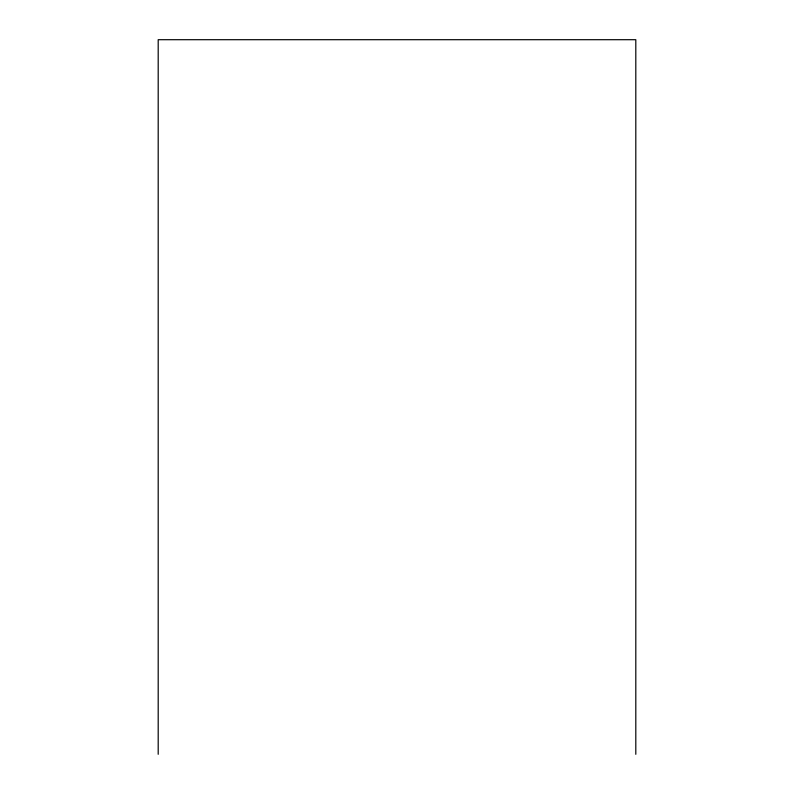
<?xml version="1.0" encoding="UTF-8"?>
<svg xmlns="http://www.w3.org/2000/svg" width="794" height="794" viewBox="0 0 794 794"><rect width="100%" height="100%" fill="white"/><g stroke="black" fill="none" stroke-linecap="round" stroke-linejoin="round"><path stroke-width="1.19" d="M635.805 754.3L635.805 39.7L158.195 39.7L158.195 754.3"/></g></svg>
